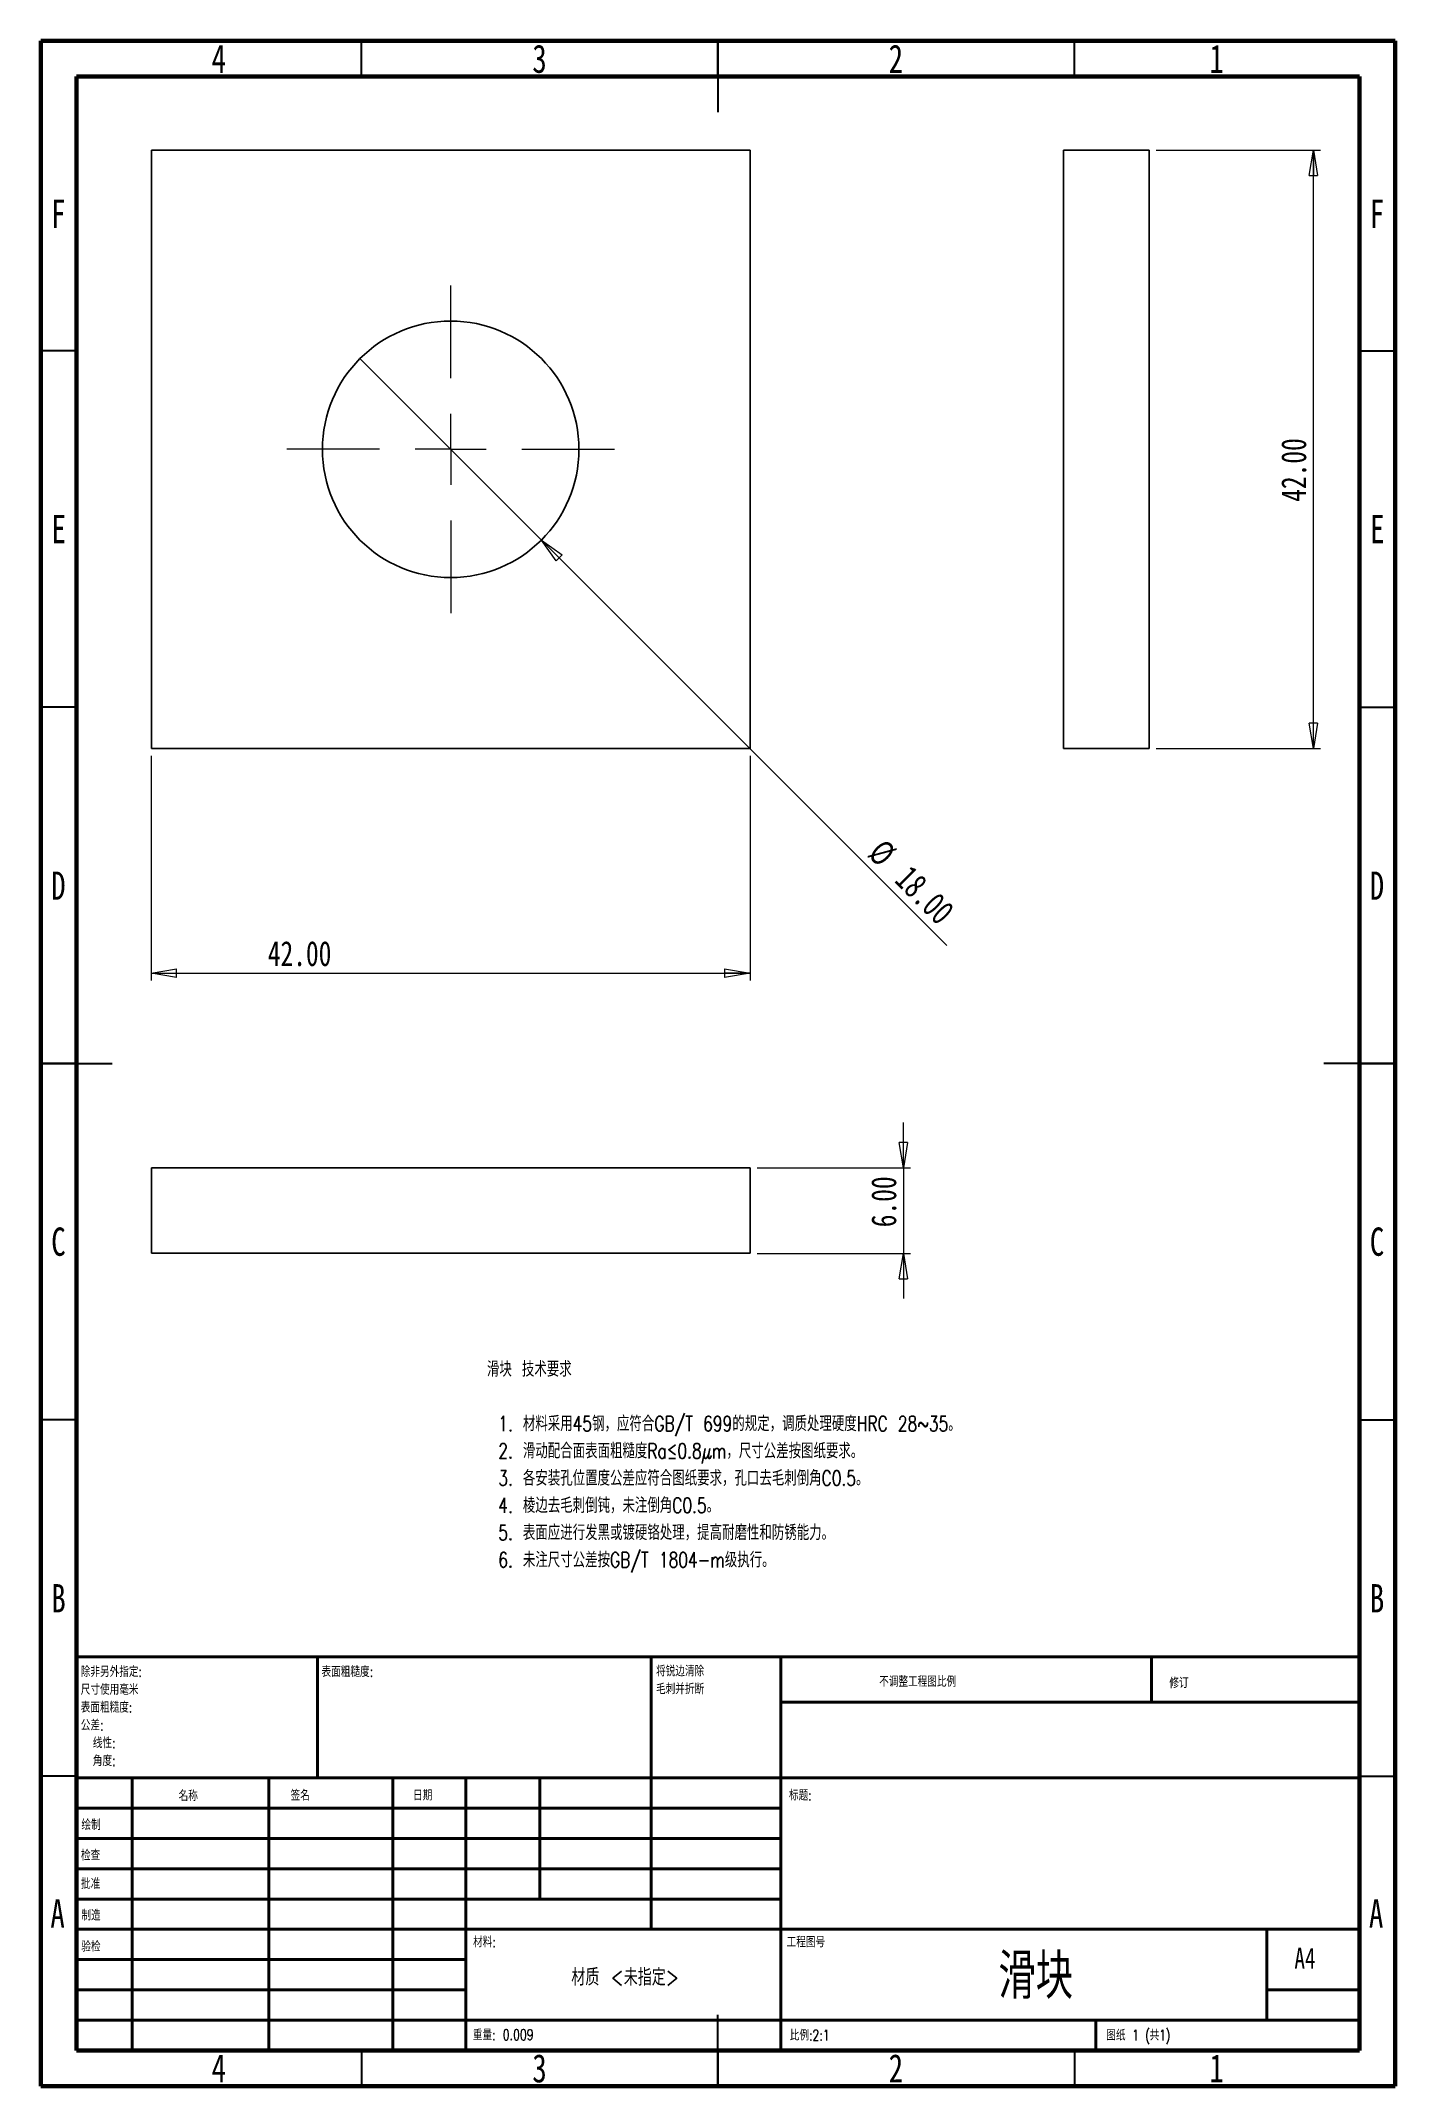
# Model space of a CAD drawing. Header units: millimetres. Extents: x 15 to 205, y 5 to 292.
import ezdxf

# ---------------------------------------------------------------- set-up
doc = ezdxf.new("R2010")
doc.units = ezdxf.units.MM
doc.styles.add('SLDTEXTSTYLE0', font='TXT', dxfattribs={"width": 0.75, "bigfont": 'bigfont'})
doc.styles.add('SLDTEXTSTYLE1', font='TXT', dxfattribs={"width": 0.75})
doc.styles.add('SLDTEXTSTYLE2', font='TXT', dxfattribs={"width": 0.694444, "bigfont": 'bigfont'})
doc.dimstyles.new('SLDDIMSTYLE0', dxfattribs={"dimtxt": 3.5, "dimasz": 3.556, "dimexe": 0, "dimexo": 0.0625, "dimgap": 0.875, "dimtad": 1, "dimlfac": 0.5, "dimrnd": 1e-09, "dimzin": 4, "dimdsep": 46, "dimtxsty": 'SLDTEXTSTYLE1', "dimblk1": 'CLOSED', "dimblk2": 'CLOSED', "dimsah": 1, "dimcen": 0.09, "dimadec": 0, "dimazin": 1, "dimtfac": 1, "dimtofl": 0, "dimtmove": 0, "dimatfit": 3, "dimldrblk": 'CLOSED', "dimfxl": 1, "dimfrac": 2, "dimtolj": 1, "dimtzin": 12, "dimarcsym": 0})
doc.dimstyles.new('SLDDIMSTYLE1', dxfattribs={"dimtxt": 3.5, "dimasz": 3.556, "dimexe": 0, "dimexo": 0.0625, "dimgap": 0.875, "dimtad": 1, "dimlfac": 0.5, "dimrnd": 1e-09, "dimzin": 4, "dimdsep": 46, "dimtxsty": 'SLDTEXTSTYLE1', "dimblk1": 'NONE', "dimblk2": 'CLOSED', "dimsah": 1, "dimcen": 0, "dimadec": 0, "dimazin": 1, "dimtfac": 1, "dimtmove": 0, "dimatfit": 3, "dimldrblk": 'NONE', "dimfxl": 1, "dimfrac": 2, "dimtolj": 1, "dimtzin": 12, "dimarcsym": 0})
doc.dimstyles.new('SLDDIMSTYLE2', dxfattribs={"dimtxt": 3.5, "dimasz": 3.556, "dimexe": 0, "dimexo": 0.0625, "dimgap": 0.875, "dimtad": 1, "dimlfac": 0.5, "dimrnd": 1e-09, "dimzin": 4, "dimdsep": 46, "dimtxsty": 'SLDTEXTSTYLE1', "dimblk1": 'CLOSED', "dimblk2": 'CLOSED', "dimsah": 1, "dimcen": 0.09, "dimadec": 0, "dimazin": 1, "dimtfac": 1, "dimtmove": 0, "dimatfit": 0, "dimldrblk": 'CLOSED', "dimfxl": 1, "dimfrac": 2, "dimtolj": 1, "dimtzin": 12, "dimarcsym": 0})

# ---------------------------------------------------------------- blocks, each defined once
blk = doc.blocks.new('SW_NOTE_0')
at = {"color": 0, "linetype": 'Continuous', "lineweight": 0, "attachment_point": 1, "style": 'SLDTEXTSTYLE0'}
for s, insert, char_height in [('滑块 技术要求', (0, 2.73), 2.117), ('1. 材料采用45钢，应符合GB/T 699的规定，调质处理硬度HRC 28~35。', (1.59, -4.92), 2.1167), ('2. 滑动配合面表面粗糙度Ra≤0.8μm，尺寸公差按图纸要求。', (1.59, -8.74), 2.1167), ('3. 各安装孔位置度公差应符合图纸要求，孔口去毛刺倒角C0.5。', (1.59, -12.56), 2.1167), ('4. 棱边去毛刺倒钝，未注倒角C0.5。', (1.59, -16.38), 2.1167), ('5. 表面应进行发黑或镀硬铬处理，提高耐磨性和防锈能力。', (1.59, -20.2), 2.1167), ('6. 未注尺寸公差按GB/T 1804-m级执行。', (1.59, -24.03), 2.1167)]:
    blk.add_mtext(s, dxfattribs=dict(at, insert=insert, char_height=char_height))
blk = doc.blocks.new('SW_NOTE_0_1')
at = {"color": 0, "linetype": 'Continuous', "lineweight": 0, "char_height": 1.5, "attachment_point": 1, "style": 'SLDTEXTSTYLE0'}
for s, insert in [('除非另外指定:', (0, 1.93)), ('尺寸使用毫米', (0, -0.57)), ('表面粗糙度:', (0, -3.07)), ('公差:', (0, -5.57)), ('线性:', (1.69, -8.07)), ('角度:', (1.69, -10.57))]:
    blk.add_mtext(s, dxfattribs=dict(at, insert=insert))
blk = doc.blocks.new('SW_NOTE_0_2')
at = {"color": 0, "linetype": 'Continuous', "lineweight": 0, "char_height": 1.5, "attachment_point": 1, "style": 'SLDTEXTSTYLE0'}
for s, insert in [('将锐边清除', (0, 1.93)), ('毛刺并折断', (0, -0.57))]:
    blk.add_mtext(s, dxfattribs=dict(at, insert=insert))
blk = doc.blocks.new('_Closed')
at = {"color": 0, "linetype": 'ByBlock', "lineweight": -2}
for p, q in [((-1, 0.166667), (0, 0)), ((-1, 0.166667), (-1, -0.166667)), ((0, 0), (-1, -0.166667)), ((0, 0), (-1, 0))]:
    blk.add_line(p, q, dxfattribs=at)
blk = doc.blocks.new('_D')
at = {"color": 7, "linetype": 'Continuous', "lineweight": 0, "transparency": 16777216}
for p, q in [((30.49, 191.69), (30.49, 160.17)), ((114.49, 191.69), (114.49, 160.17)), ((30.49, 161.17), (114.49, 161.17))]:
    blk.add_line(p, q, dxfattribs=at)
at = {"color": 7, "linetype": 'Continuous', "lineweight": 18, "transparency": 16777216, "xscale": 3.556, "yscale": 3.556, "rotation": 180.0000000000004}
blk.add_blockref('_Closed', (30.49, 161.17, -6), dxfattribs=at)
at = {"color": 7, "linetype": 'Continuous', "lineweight": 18, "transparency": 16777216, "xscale": 3.556, "yscale": 3.556}
blk.add_blockref('_Closed', (114.49, 161.17, -6), dxfattribs=at)
at = {"color": 7, "linetype": 'Continuous', "lineweight": 18, "transparency": 16777216, "insert": (46.83, 165.68), "char_height": 3.5, "attachment_point": 1, "style": 'SLDTEXTSTYLE1'}
blk.add_mtext('42.00', dxfattribs=at)
blk = doc.blocks.new('_D_1')
at = {"color": 7, "linetype": 'Continuous', "lineweight": 0, "transparency": 16777216}
for q in [(59.77, 247.42), (142.1, 165.08)]:
    blk.add_line((85.22, 221.96), q, dxfattribs=at)
at = {"color": 7, "linetype": 'Continuous', "lineweight": 18, "transparency": 16777216, "xscale": 3.556, "yscale": 3.556, "rotation": 135.0000000000003}
blk.add_blockref('_Closed', (85.22, 221.96, -6), dxfattribs=at)
at = {"color": 7, "linetype": 'Continuous', "lineweight": 18, "transparency": 16777216, "char_height": 3.5, "attachment_point": 1, "rotation": 315, "style": 'SLDTEXTSTYLE1'}
for s, insert in [('%%c', (133.33, 180.23)), ('18.00', (137.1, 176.54))]:
    blk.add_mtext(s, dxfattribs=dict(at, insert=insert))
blk = doc.blocks.new('_None')
blk = doc.blocks.new('SW_CENTERMARKSYMBOL_0')
at = {"color": 0, "linetype": 'Continuous', "lineweight": 18}
for p, q in [((0, 10), (0, 23)), ((0, 0), (0, 5)), ((-10, 0), (-23, 0)), ((0, 0), (-5, 0)), ((0, 0), (0, -5)), ((0, 0), (5, 0)), ((10, 0), (23, 0)), ((0, -10), (0, -23))]:
    blk.add_line(p, q, dxfattribs=at)
blk = doc.blocks.new('_D_2')
at = {"color": 7, "linetype": 'Continuous', "lineweight": 0, "transparency": 16777216}
for p, q in [((136.01, 133.86), (136.01, 140.21)), ((115.49, 133.86), (137.01, 133.86)), ((136.01, 133.86), (136.01, 121.86)), ((115.49, 121.86), (137.01, 121.86)), ((136.01, 121.86), (136.01, 115.51))]:
    blk.add_line(p, q, dxfattribs=at)
at = {"color": 7, "linetype": 'Continuous', "lineweight": 18, "transparency": 16777216, "xscale": 3.556, "yscale": 3.556}
for p, rotation in [((136.01, 133.86), 270.0000000000004), ((136.01, 121.86), 90.0000000000004)]:
    blk.add_blockref('_Closed', p, dxfattribs=dict(at, rotation=rotation))
at = {"color": 7, "linetype": 'Continuous', "lineweight": 18, "transparency": 16777216, "insert": (131.5, 125.52), "char_height": 3.5, "attachment_point": 1, "rotation": 90, "style": 'SLDTEXTSTYLE1'}
blk.add_mtext('6.00', dxfattribs=at)
blk = doc.blocks.new('_D_3')
at = {"color": 7, "linetype": 'Continuous', "lineweight": 0, "transparency": 16777216}
for p, q in [((171.48, 276.69), (194.53, 276.69)), ((193.53, 192.69), (193.53, 276.69)), ((171.48, 192.69), (194.53, 192.69))]:
    blk.add_line(p, q, dxfattribs=at)
at = {"color": 7, "linetype": 'Continuous', "lineweight": 18, "transparency": 16777216, "xscale": 3.556, "yscale": 3.556}
for p, rotation in [((193.53, 276.69), 90.0000000000004), ((193.53, 192.69), 270.0000000000004)]:
    blk.add_blockref('_Closed', p, dxfattribs=dict(at, rotation=rotation))
at = {"color": 7, "linetype": 'Continuous', "lineweight": 18, "transparency": 16777216, "insert": (189.02, 227.32), "char_height": 3.5, "attachment_point": 1, "rotation": 90, "style": 'SLDTEXTSTYLE1'}
blk.add_mtext('42.00', dxfattribs=at)

msp = doc.modelspace()

# ---------------------------------------------------------------- linework, layer by layer
at = {"color": 7, "linetype": 'Continuous', "lineweight": 70}
for p, q in [((15, 5), (15, 292)), ((15, 292), (205, 292)), ((205, 292), (205, 5)), ((20, 10), (20, 287)), ((20, 287), (200, 287)), ((200, 287), (200, 10)), ((200, 10), (20, 10)), ((205, 5), (15, 5))]:
    msp.add_line(p, q, dxfattribs=at)
at = {"color": 7, "linetype": 'Continuous', "lineweight": 35}
for p, q in [((60, 287), (60, 292)), ((110, 292), (110, 282)), ((110, 287), (110, 292)), ((160, 287), (160, 292)), ((20, 248.5), (15, 248.5)), ((200, 248.5), (205, 248.5)), ((20, 198.5), (15, 198.5)), ((200, 198.5), (205, 198.5)), ((15, 148.5), (25, 148.5)), ((20, 148.5), (15, 148.5)), ((205, 148.5), (195, 148.5)), ((200, 148.5), (205, 148.5)), ((20, 98.5), (15, 98.5)), ((200, 98.5), (205, 98.5)), ((20, 48.5), (15, 48.5)), ((200, 48.5), (205, 48.5)), ((110, 5), (110, 15)), ((60, 10), (60, 5)), ((110, 10), (110, 5)), ((160, 10), (160, 5))]:
    msp.add_line(p, q, dxfattribs=at)
at = {"color": 7, "linetype": 'Continuous', "lineweight": 25}
for p, q in [((30.494, 276.688), (30.494, 192.688)), ((114.494, 276.688), (30.494, 276.688)), ((114.494, 192.688), (114.494, 276.688)), ((158.482, 192.688), (158.482, 276.688)), ((158.482, 276.688), (170.482, 276.688)), ((170.482, 192.688), (170.482, 276.688)), ((30.494, 192.688), (114.494, 192.688)), ((158.482, 192.688), (170.482, 192.688)), ((30.494, 133.863), (114.494, 133.863)), ((30.494, 133.863), (30.494, 121.863)), ((114.494, 133.863), (114.494, 121.863)), ((30.494, 121.863), (114.494, 121.863))]:
    msp.add_line(p, q, dxfattribs=at)
at = {"color": 7, "linetype": 'Continuous', "lineweight": 50}
for p, q in [((20, 65.25), (200, 65.25)), ((20, 65.25), (20, 10)), ((53.8, 48.25), (53.8, 65.25)), ((100.6, 65.25), (100.6, 27)), ((118.8, 65.25), (118.8, 10)), ((170.8, 58.875), (170.8, 65.25)), ((200, 58.875), (118.8, 58.875)), ((200, 48.25), (20, 48.25)), ((27.8, 48.25), (27.8, 10)), ((46.991, 48.25), (46.991, 10)), ((64.399, 48.25), (64.399, 10)), ((74.6, 10), (74.6, 48.25)), ((85, 31.25), (85, 48.25)), ((118.8, 44), (20, 44)), ((118.8, 39.75), (20, 39.75)), ((118.8, 35.5), (20, 35.5)), ((118.8, 31.25), (20, 31.25)), ((74.6, 27), (20, 27)), ((74.6, 27), (200, 27)), ((187, 14.25), (187, 27)), ((74.6, 22.75), (20, 22.75)), ((74.6, 18.5), (20, 18.5)), ((200, 18.5), (187, 18.5)), ((20, 14.25), (200, 14.25)), ((163, 10), (163, 14.25))]:
    msp.add_line(p, q, dxfattribs=at)
at = {"color": 7, "linetype": 'Continuous', "lineweight": 25}
msp.add_circle((72.494, 234.688), 18, dxfattribs=at)

# ---------------------------------------------------------------- block references
at = {"color": 7, "linetype": 'Continuous', "lineweight": 0}
for name, p in [('SW_CENTERMARKSYMBOL_0', (72.494, 234.688)), ('SW_NOTE_0', (77.578, 103.938)), ('SW_NOTE_0_1', (20.594, 61.987)), ('SW_NOTE_0_2', (101.309, 62.069))]:
    msp.add_blockref(name, p, dxfattribs=at)

# ---------------------------------------------------------------- texts
for s, insert, char_height, attachment_point, style in [('4', (39.96, 291.485), 3.969, 2, 'SLDTEXTSTYLE1'), ('3', (84.96, 291.485), 3.969, 2, 'SLDTEXTSTYLE1'), ('2', (134.96, 291.485), 3.969, 2, 'SLDTEXTSTYLE1'), ('1', (179.96, 291.485), 3.969, 2, 'SLDTEXTSTYLE1'), ('F', (17.458, 269.735), 3.969, 2, 'SLDTEXTSTYLE1'), ('F', (202.458, 269.735), 3.969, 2, 'SLDTEXTSTYLE1'), ('E', (17.508, 225.485), 3.969, 2, 'SLDTEXTSTYLE1'), ('E', (202.508, 225.485), 3.969, 2, 'SLDTEXTSTYLE1'), ('D', (17.453, 175.441), 3.969, 2, 'SLDTEXTSTYLE1'), ('D', (202.453, 175.441), 3.969, 2, 'SLDTEXTSTYLE1'), ('C', (17.459, 125.485), 3.969, 2, 'SLDTEXTSTYLE1'), ('C', (202.459, 125.485), 3.969, 2, 'SLDTEXTSTYLE1'), ('B', (17.471, 75.441), 3.969, 2, 'SLDTEXTSTYLE1'), ('B', (202.471, 75.441), 3.969, 2, 'SLDTEXTSTYLE1'), ('表面粗糙度:', (54.371, 63.919), 1.5, 1, 'SLDTEXTSTYLE0'), ('不调整工程图比例', (132.615, 62.533), 1.5, 1, 'SLDTEXTSTYLE0'), ('修订', (173.328, 62.335), 1.5, 1, 'SLDTEXTSTYLE0'), ('名称', (34.322, 46.501), 1.5, 1, 'SLDTEXTSTYLE0'), ('签名', (50.034, 46.562), 1.5, 1, 'SLDTEXTSTYLE0'), ('日期', (67.215, 46.576), 1.5, 1, 'SLDTEXTSTYLE0'), ('标题:', (119.956, 46.576), 1.5, 1, 'SLDTEXTSTYLE0'), ('绘制', (20.685, 42.43), 1.5, 1, 'SLDTEXTSTYLE0'), ('检查', (20.624, 38.154), 1.5, 1, 'SLDTEXTSTYLE0'), ('批准', (20.622, 34.177), 1.5, 1, 'SLDTEXTSTYLE0'), ('A', (17.34, 31.191), 3.969, 2, 'SLDTEXTSTYLE1'), ('制造', (20.682, 29.734), 1.5, 1, 'SLDTEXTSTYLE0'), ('A', (202.34, 31.191), 3.969, 2, 'SLDTEXTSTYLE1'), ('材料:', (75.646, 25.986), 1.5, 1, 'SLDTEXTSTYLE0'), ('工程图号', (119.629, 25.986), 1.5, 1, 'SLDTEXTSTYLE0'), ('验检', (20.677, 25.35), 1.5, 1, 'SLDTEXTSTYLE0'), ('滑块', (154.577, 23.607), 6.35, 2, 'SLDTEXTSTYLE0'), ('A4', (190.871, 24.406), 2.9104, 1, 'SLDTEXTSTYLE1'), ('材质 <未指定>', (96.966, 21.486), 2.3812, 2, 'SLDTEXTSTYLE0'), ('重量: 0.009', (75.618, 12.949), 1.4986, 1, 'SLDTEXTSTYLE0'), ('比例:2:1', (120.074, 12.9), 1.5, 1, 'SLDTEXTSTYLE0'), ('图纸 1 (共1)', (164.478, 12.9), 1.5, 1, 'SLDTEXTSTYLE2'), ('4', (39.96, 9.485), 3.969, 2, 'SLDTEXTSTYLE1'), ('3', (84.96, 9.485), 3.969, 2, 'SLDTEXTSTYLE1'), ('2', (134.96, 9.485), 3.969, 2, 'SLDTEXTSTYLE1'), ('1', (179.96, 9.485), 3.969, 2, 'SLDTEXTSTYLE1')]:
    msp.add_mtext(s, dxfattribs=dict(at, insert=insert, char_height=char_height, attachment_point=attachment_point, style=style))

# ---------------------------------------------------------------- dimensions: what is measured, and where the dimension line sits
at = {"color": 7, "linetype": 'Continuous', "lineweight": 18}
for base, p1, p2, angle, dimstyle, picture, middle in [((193.529, 276.688), (170.482, 192.688), (170.482, 276.688), 90, 'SLDDIMSTYLE0', '_D_3', (193.529, 233.136)), ((114.494, 161.167), (30.494, 192.688), (114.494, 192.688), 0, 'SLDDIMSTYLE0', '_D', (52.647, 161.167)), ((136.009, 121.863), (114.494, 133.863), (114.494, 121.863), 90, 'SLDDIMSTYLE2', '_D_2', (136.009, 130.045))]:
    dim = msp.add_linear_dim(base=base, p1=p1, p2=p2, angle=angle, dimstyle=dimstyle, dxfattribs=at)
    dim.commit()
    dim.dimension.update_dxf_attribs({"geometry": picture, "text_midpoint": middle, "dimtype": 160})
dim = msp.add_diameter_dim_2p(p1=(59.766, 247.416), p2=(85.222, 221.96), dimstyle='SLDDIMSTYLE1', dxfattribs=at)
dim.commit()
dim.dimension.update_dxf_attribs({"geometry": '_D_1', "text_midpoint": (136.15, 171.033), "dimtype": 163})

doc.saveas('drawing.dxf')
